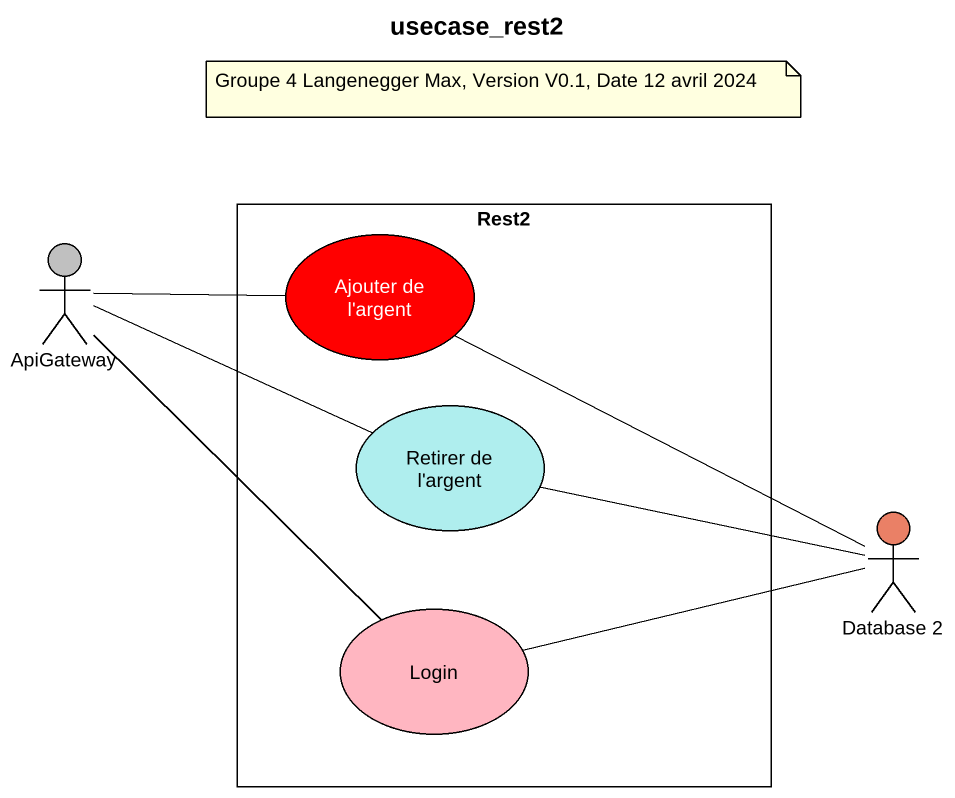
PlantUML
@startuml
title usecase_rest2
actor ApiGateway #C0C0C0
rectangle Rest2 {
  usecase "Ajouter de l'argent" as Ajouter_de_l_argent #FF0000
  usecase "Retirer de l'argent" as Retirer_de_l_argent #AFEEEE
  usecase Login #FFB6C1
}
actor "Database 2" as Database_2 #EA8066
ApiGateway -right- Ajouter_de_l_argent
ApiGateway -right- Retirer_de_l_argent
ApiGateway -- Login
Ajouter_de_l_argent -right- Database_2
Retirer_de_l_argent -right- Database_2
Login -right- Database_2
note as N1
  Groupe 4 Langenegger Max, Version V0.1, Date 12 avril 2024
end note
@enduml
